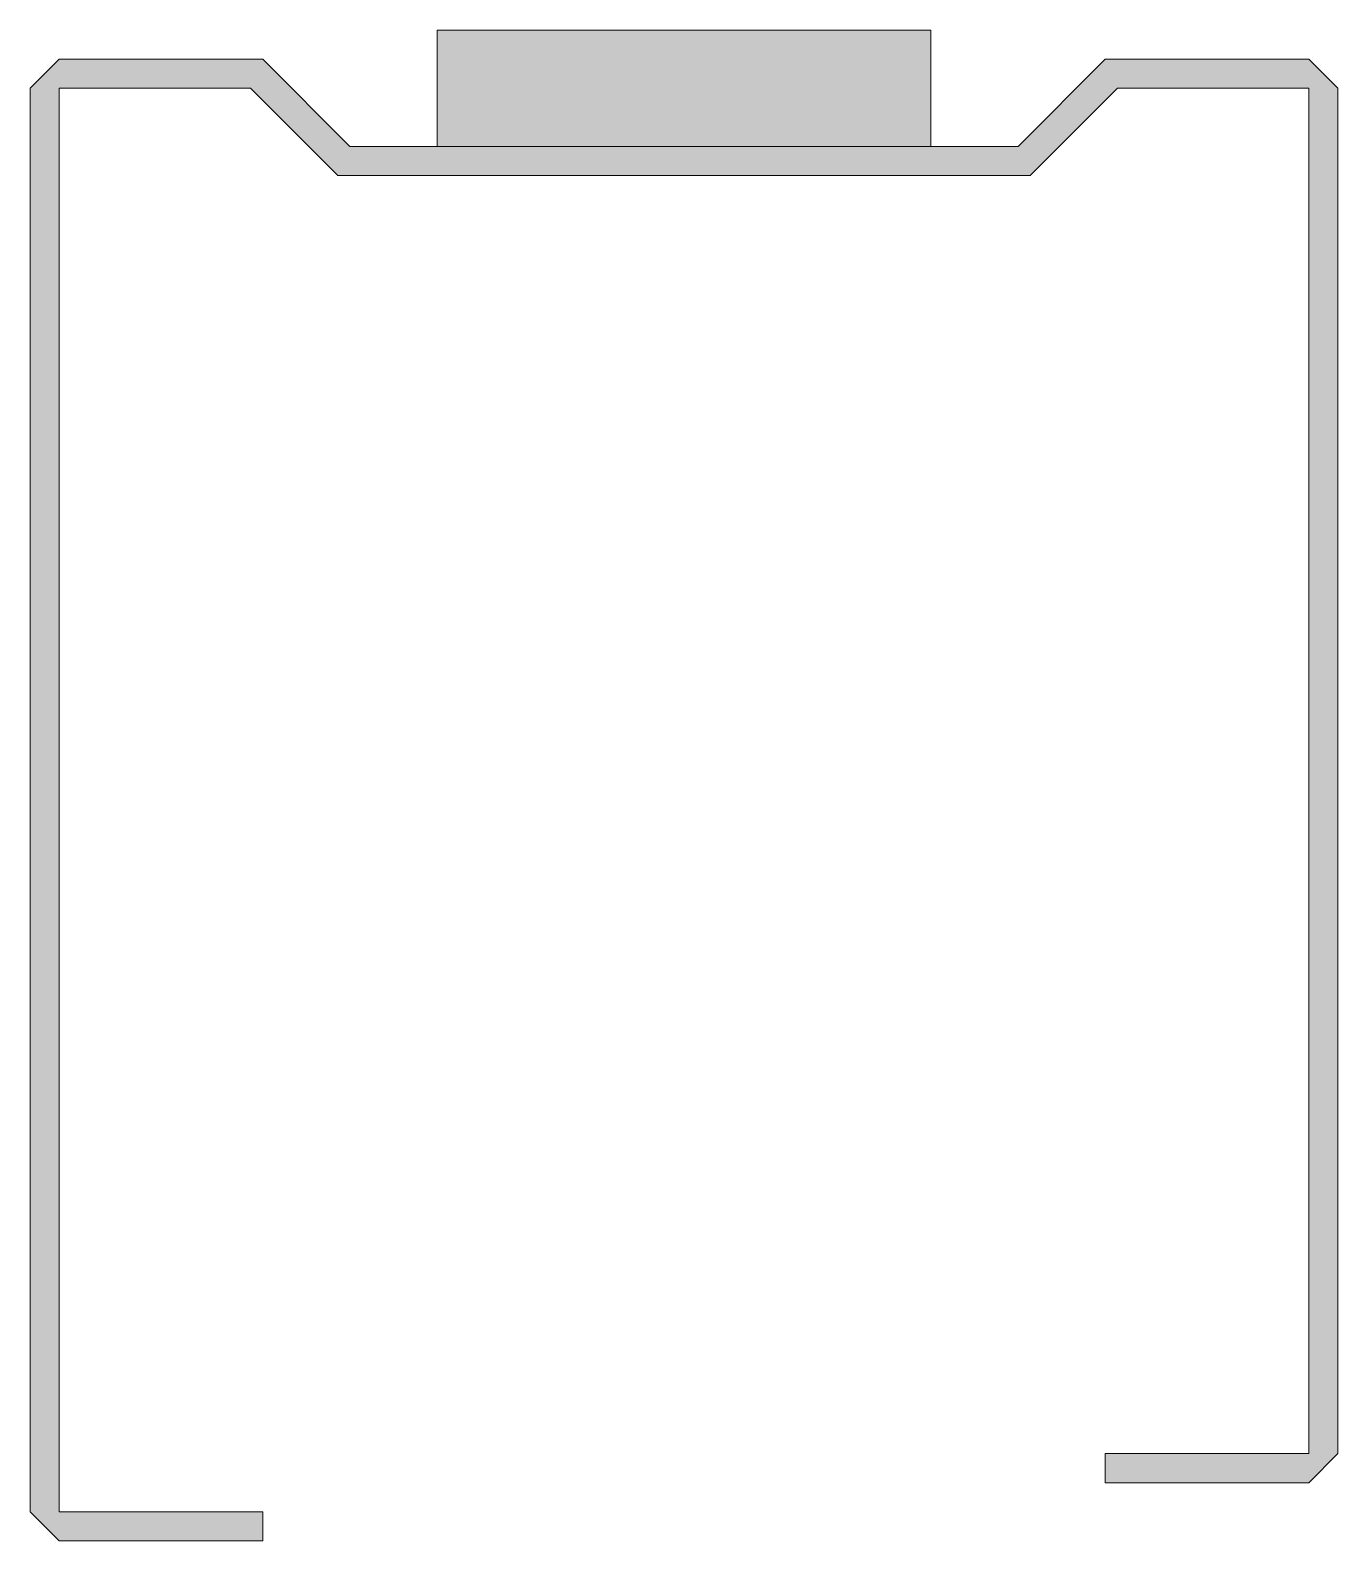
# Model space of a CAD drawing. Header units: metres. Extents: x -22.5 to 22.5, y -51 to 1.
import ezdxf

# ---------------------------------------------------------------- set-up
doc = ezdxf.new("R2010")
doc.units = ezdxf.units.M
doc.layers.add('A-DETL-GENF', color=92, linetype='Continuous', lineweight=18)

# ---------------------------------------------------------------- blocks, each defined once
blk = doc.blocks.new('22 metalstud profiel - 45 mm vert-2069733-00_0 Basismaterialen')
at = {"layer": 'A-DETL-GENF'}
for points in [[(8.5, -3), (8.5, 1), (-8.5, 1), (-8.5, -3)], [(-14.5, -51), (-14.5, -50), (-21.5, -50), (-21.5, -1), (-14.914, -1), (-11.914, -4), (11.914, -4), (14.914, -1), (21.5, -1), (21.5, -48), (14.5, -48), (14.5, -49), (21.5, -49), (22.5, -48), (22.5, -1), (21.5, 0), (14.5, 0), (11.5, -3), (-11.5, -3), (-14.5, 0), (-21.5, 0), (-22.5, -1), (-22.5, -50), (-21.5, -51)]]:
    blk.add_hatch(color=256, dxfattribs=at).paths.add_polyline_path(points)
for p, q in [((8.5, 1), (-8.5, 1)), ((-8.5, 1), (-8.5, -3)), ((8.5, -3), (8.5, 1)), ((-21.5, 0), (-22.5, -1)), ((-14.5, 0), (-21.5, 0)), ((-11.5, -3), (-14.5, 0)), ((14.5, 0), (11.5, -3)), ((21.5, 0), (14.5, 0)), ((22.5, -1), (21.5, 0)), ((-22.5, -1), (-22.5, -50)), ((-21.5, -50), (-21.5, -1)), ((-21.5, -1), (-14.914, -1)), ((-14.914, -1), (-11.914, -4)), ((11.914, -4), (14.914, -1)), ((14.914, -1), (21.5, -1)), ((21.5, -1), (21.5, -48)), ((22.5, -48), (22.5, -1)), ((11.5, -3), (-11.5, -3)), ((-11.914, -4), (11.914, -4)), ((21.5, -48), (14.5, -48)), ((14.5, -48), (14.5, -49)), ((21.5, -49), (22.5, -48)), ((14.5, -49), (21.5, -49)), ((-22.5, -50), (-21.5, -51)), ((-14.5, -50), (-21.5, -50)), ((-14.5, -51), (-14.5, -50)), ((-21.5, -51), (-14.5, -51))]:
    blk.add_line(p, q, dxfattribs=at)

msp = doc.modelspace()

# ---------------------------------------------------------------- block references
msp.add_blockref('22 metalstud profiel - 45 mm vert-2069733-00_0 Basismaterialen', (0, 0))

doc.saveas('drawing.dxf')
